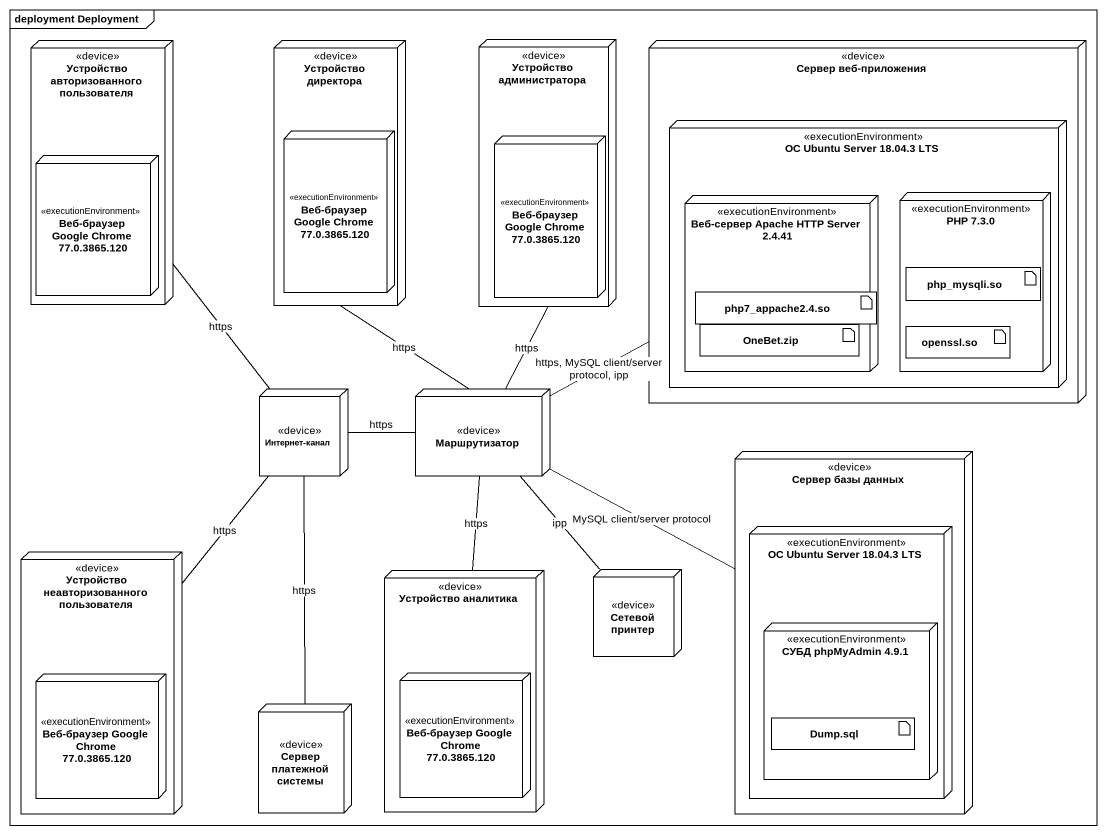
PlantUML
@startuml
mainframe deployment Deployment
node "Устройство авторизованного пользователя" as Устройство_авторизованного <<device>> {
  node "Веб-браузер Google Chrome 77.0.3865.120" as Веб_браузер_Google_Chrome_3 <<executionEnvironment>>
}
node "Устройство директора" as Устройство_директора <<device>> {
  node "Веб-браузер Google Chrome 77.0.3865.120" as Веб_браузер_Google_Chrome <<executionEnvironment>>
}
node "Устройство администратора" as Устройство_администратора <<device>> {
  node "Веб-браузер Google Chrome 77.0.3865.120" as Веб_браузер_Google_Chrome_2 <<executionEnvironment>>
}
node "Сервер веб-приложения" as Сервер_веб_приложения <<device>> {
  node "OC Ubuntu Server 18.04.3 LTS" as OC_Ubuntu_Server_18_04_3_LTS <<executionEnvironment>> {
    node "Веб-сервер Apache HTTP Server 2.4.41" as Веб_сервер_Apache_HTTP <<executionEnvironment>> {
      artifact "php7_appache2.4.so" as php7_appache2_4_so
      artifact "OneBet.zip" as OneBet_zip
    }
    node "PHP 7.3.0" as PHP_7_3_0 <<executionEnvironment>> {
      artifact "php_mysqli.so" as php_mysqli_so
      artifact "openssl.so" as openssl_so
    }
  }
}
node "Интернет-канал" as Интернет_канал <<device>>
node Маршрутизатор <<device>>
node "Сервер базы данных" as Сервер_базы_данных <<device>> {
  node "OC Ubuntu Server 18.04.3 LTS" as OC_Ubuntu_Server_18_04_3_LTS_2 <<executionEnvironment>> {
    node "СУБД phpMyAdmin 4.9.1" as СУБД_phpMyAdmin_4_9_1 <<executionEnvironment>> {
      artifact "Dump.sql" as Dump_sql
    }
  }
}
node "Устройство неавторизованного пользователя" as Устройство <<device>> {
  node "Веб-браузер Google Chrome 77.0.3865.120" as Веб_браузер_Google_Chrome_4 <<executionEnvironment>>
}
node "Устройство аналитика" as Устройство_аналитика <<device>> {
  node "Веб-браузер Google Chrome 77.0.3865.120" as Веб_браузер_Google_Chrome_5 <<executionEnvironment>>
}
node "Сетевой принтер" as Сетевой_принтер <<device>>
node "Сервер платежной системы" as Сервер_платежной_системы <<device>>
Интернет_канал -up- Устройство_авторизованного : https
Интернет_канал -right- Маршрутизатор : https
Интернет_канал -- Устройство : https
Интернет_канал -- Сервер_платежной_системы : https
Маршрутизатор -up- Устройство_директора : https
Маршрутизатор -up- Устройство_администратора : https
Маршрутизатор -right- Сервер_веб_приложения : https, MySQL client/server protocol, ipp
Маршрутизатор -right- Сервер_базы_данных : MySQL client/server protocol
Устройство_аналитика -up- Маршрутизатор : https
Сетевой_принтер -up- Маршрутизатор : ipp
@enduml
